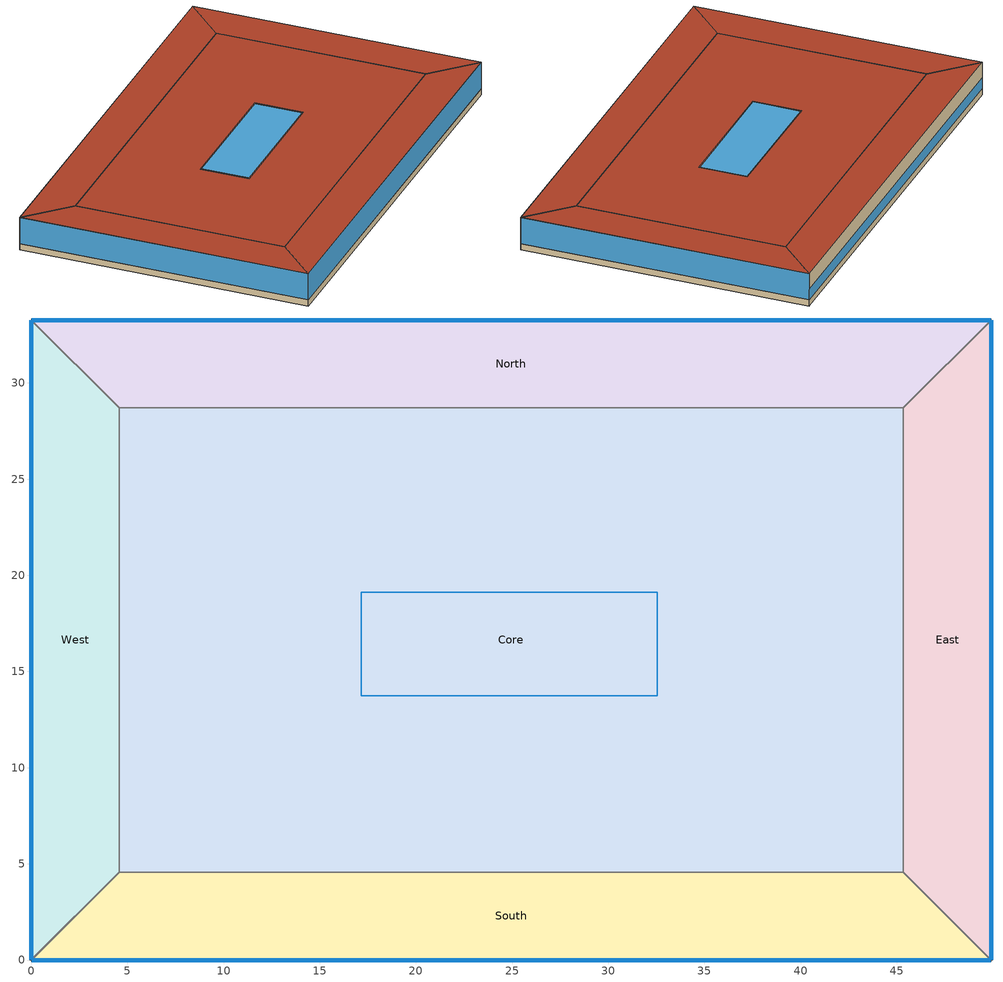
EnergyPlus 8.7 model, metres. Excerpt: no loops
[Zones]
Core
 floor adiabatic (Interior Floor): 45.34,28.7 45.34,4.57 4.57,4.57 4.57,28.7 z7.92
 wall to East (Typical Interior Wall): 45.34,4.57 45.34,28.7 z7.92:11.89
 wall to North (Typical Interior Wall): 45.34,28.7 4.57,28.7 z7.92:11.89
 wall to South (Typical Interior Wall): 4.57,4.57 45.34,4.57 z7.92:11.89
 wall to West (Typical Interior Wall): 4.57,28.7 4.57,4.57 z7.92:11.89
 roof outside (Typical IEAD Roof R-31.25): 32.66,13.61 32.66,19.24 17.03,19.24 17.03,13.61 z11.89; 45.34,4.57 45.34,28.7 4.57,28.7 4.57,4.57 z11.89
 skylight (U 0.48 SHGC 0.40 Dbl Ref-D Clr 6mm/13mm): 32.54,13.73 32.54,19.12 17.15,19.12 17.15,13.73 z11.89
East
 floor adiabatic (Interior Floor): 49.91,0 45.34,4.57 45.34,28.7 49.91,33.27 z7.92
 wall outside (Typical Insulated Exterior Mass Wall R-9.62): 49.91,0.02 49.91,33.26 z8.68:11.87; 49.91,0 49.91,33.27 z7.92:11.89
 wall to North (Typical Interior Wall): 49.91,33.27 45.34,28.7 z7.92:11.89
 wall to South (Typical Interior Wall): 45.34,4.57 49.91,0 z7.92:11.89
 window (U 0.42 SHGC 0.40 Dbl LoE (e2-.1) Tint 6mm/6mm Air): 49.91,0.03 49.91,33.25 z8.68:11.86
 roof outside (Typical IEAD Roof R-31.25): 49.91,0 49.91,33.27 45.34,28.7 45.34,4.57 z11.89
North
 floor adiabatic (Interior Floor): 49.91,33.27 45.34,28.7 4.57,28.7 0,33.27 z7.92
 wall outside (Typical Insulated Exterior Mass Wall R-9.62): 49.91,33.27 0,33.27 z7.92:11.89
 wall to West (Typical Interior Wall): 0,33.27 4.57,28.7 z7.92:11.89
 window (U 0.42 SHGC 0.40 Dbl LoE (e2-.1) Tint 6mm/6mm Air): 49.89,33.27 0.03,33.27 z8.68:9.99
 roof outside (Typical IEAD Roof R-31.25): 45.34,28.7 49.91,33.27 0,33.27 4.57,28.7 z11.89
South
 floor adiabatic (Interior Floor): 45.34,4.57 49.91,0 0,0 4.57,4.57 z7.92
 wall outside (Typical Insulated Exterior Mass Wall R-9.62): 0.01,0 49.9,0 z8.67:11.87; 0,0 49.91,0 z7.92:11.89
 wall to West (Typical Interior Wall): 4.57,4.57 0,0 z7.92:11.89
 window (U 0.42 SHGC 0.40 Dbl LoE (e2-.1) Tint 6mm/6mm Air): 0.03,0 49.89,0 z8.68:11.86
 roof outside (Typical IEAD Roof R-31.25): 49.91,0 45.34,4.57 4.57,4.57 0,0 z11.89
West
 floor adiabatic (Interior Floor): 0,33.27 4.57,28.7 4.57,4.57 0,0 z7.92
 wall outside (Typical Insulated Exterior Mass Wall R-9.62): 0,33.26 0,0.02 z8.68:11.87; 0,33.27 0,0 z7.92:11.89
 window (U 0.42 SHGC 0.40 Dbl LoE (e2-.1) Tint 6mm/6mm Air): 0,33.25 0,0.03 z8.68:11.86
 roof outside (Typical IEAD Roof R-31.25): 0,0 4.57,4.57 4.57,28.7 0,33.27 z11.89
[Building]
90.1-2013-MediumOffice-ASHRAE 169-2006-4A created: 2017-08-08 15:32:19 -0400: North Axis {deg}=0; Terrain=City; Loads Convergence Tolerance Value=0.04; Temperature Convergence Tolerance Value {deltaC}=0.2; Solar Distribution=FullInteriorAndExterior; Maximum Number of Warmup Days=25; Minimum Number of Warmup Days=6
[Site:Location]
New York Laguardia Arpt: Latitude {deg}=40.78; Longitude {deg}=-73.88; Time Zone {hr}=-5; Elevation {m}=3
[Site:GroundTemperature:BuildingSurface]
20.58, 20.52, 20.55, 20.59, 20.67, 22.89, 23.29, 23.4, 23.42, 21.21, 20.85, 20.69
[Site:WaterMainsTemperature]
Calculation Method=Correlation; Annual Average Outdoor Air Temperature {C}=13.15; Maximum Difference In Monthly Average Outdoor Air Temperatures {deltaC}=25.8
[SizingPeriod:DesignDay] Day of Month=21; Dry-Bulb Temperature Range Modifier Type=DefaultMultipliers; Rain Indicator=No; Snow Indicator=No; Daylight Saving Time Indicator=No
Name | Month | Day Type | Maximum Dry-Bulb Temperature {C} | Daily Dry-Bulb Temperature Range {deltaC} | Humidity Condition Type | Wetbulb or DewPoint at Maximum Dry-Bulb {C} | Barometric Pressure {Pa} | Wind Speed {m/s} | Wind Direction {deg} | Solar Model Indicator | ASHRAE Clear Sky Optical Depth for Beam Irradiance (taub) | ASHRAE Clear Sky Optical Depth for Diffuse Irradiance (taud) | Sky Clearness | Enthalpy at Maximum Dry-Bulb {J/kg}
Baltimore Blt Washngtn IntL Ann Clg .4% Condns DB=>MWB | 7 | SummerDesignDay | 34.4 | 10.4 | Wetbulb | 23.9 | 100786 | 4.6 | 280 | ASHRAETau | 0.552 | 1.769
Baltimore Blt Washngtn IntL Ann Htg 99.6% Condns DB | 1 | WinterDesignDay | -10.6 | 0 | Wetbulb | -10.6 | 100786 | 3.9 | 290 | ASHRAEClearSky |  |  | 0
New York Laguardia Arpt Ann Clg .4% Condns DB=>MWB | 7 | SummerDesignDay | 33.5 | 7.7 | Wetbulb | 23.5 | 101289 | 5.6 | 270 | ASHRAETau | 0.532 | 1.821
New York Laguardia Arpt Ann Clg .4% Condns DP=>MDB | 7 | SummerDesignDay | 27.2 | 7.7 | Dewpoint | 23.5 | 101289 | 5.6 | 270 | ASHRAETau | 0.532 | 1.821
New York Laguardia Arpt Ann Clg .4% Condns Enth=>MDB | 7 | SummerDesignDay | 30.8 | 7.7 | Enthalpy |  | 101289 | 5.6 | 270 | ASHRAETau | 0.532 | 1.821 |  | 76200
New York Laguardia Arpt Ann Clg .4% Condns WB=>MDB | 7 | SummerDesignDay | 30.7 | 7.7 | Wetbulb | 25.1 | 101289 | 5.6 | 270 | ASHRAETau | 0.532 | 1.821
New York Laguardia Arpt Ann Htg 99.6% Condns DB | 1 | WinterDesignDay | -10.8 | 0 | Wetbulb | -10.8 | 101289 | 7.5 | 320 | ASHRAEClearSky |  |  | 0
New York Laguardia Arpt Ann Htg Wind 99.6% Condns WS=>MCDB | 1 | WinterDesignDay | 0 | 0 | Wetbulb | 0 | 101289 | 14.4 | 320 | ASHRAEClearSky |  |  | 0
New York Laguardia Arpt Ann Hum_n 99.6% Condns DP=>MCDB | 1 | WinterDesignDay | -9.3 | 0 | Dewpoint | -20.1 | 101289 | 7.5 | 320 | ASHRAEClearSky |  |  | 0
[Material] Thermal Absorptance=0.9
Name | Roughness | Thickness {m} | Conductivity {W/m-K} | Density {kg/m3} | Specific Heat {J/kg-K} | Solar Absorptance | Visible Absorptance
1/2IN Gypsum | Smooth | 0.0127 | 0.16 | 784.9 | 830 | 0.4 | 0.4
1IN Stucco | Smooth | 0.0253 | 0.6918 | 1858 | 837 | 0.7 | 0.92
8IN CONCRETE HW RefBldg | Rough | 0.2032 | 1.311 | 2240 | 836.8 | 0.7 | 0.7
F16 Acoustic tile | MediumSmooth | 0.0191 | 0.06 | 368 | 590 | 0.3 | 0.3
G01 13mm gypsum board | Smooth | 0.0127 | 0.16 | 800 | 1090 | 0.7 | 0.5
M11 100mm lightweight concrete | MediumRough | 0.1016 | 0.53 | 1280 | 840 | 0.5 | 0.5
Metal Roof Surface | Smooth | 0.0008 | 45.28 | 7824 | 500 | 0.7 | 0.7
Roof Membrane | VeryRough | 0.0095 | 0.16 | 1121.29 | 1460 | 0.77 | 0.7
[Material:AirGap]
F05 Ceiling air space resistance: Thermal Resistance {m2-K/W}=0.18
[Material:NoMass] Roughness=Smooth; Thermal Absorptance=0.9; Solar Absorptance=0.7; Visible Absorptance=0.7
Name | Thermal Resistance {m2-K/W}
Typical Insulation R-30.13 | 5.30668
Typical Insulation R-7.23 | 1.27273
[WindowMaterial:Gas] Gas Type=Air
Name | Thickness {m}
AIR 13MM | 0.0127
AIR 6MM | 0.0063
[WindowMaterial:Glazing] Optical Data Type=SpectralAverage; Thickness {m}=0.006; Infrared Transmittance at Normal Incidence=0; Front Side Infrared Hemispherical Emissivity=0.84; Conductivity {W/m-K}=0.9; Dirt Correction Factor for Solar and Visible Transmittance=1; Solar Diffusing=No
Name | Solar Transmittance at Normal Incidence | Front Side Solar Reflectance at Normal Incidence | Back Side Solar Reflectance at Normal Incidence | Visible Transmittance at Normal Incidence | Front Side Visible Reflectance at Normal Incidence | Back Side Visible Reflectance at Normal Incidence | Back Side Infrared Hemispherical Emissivity
CLEAR 6MM | 0.775 | 0.071 | 0.071 | 0.881 | 0.08 | 0.08 | 0.84
LoE TINT 6MM | 0.36 | 0.093 | 0.2 | 0.5 | 0.035 | 0.054 | 0.1
REF D CLEAR 6MM | 0.429 | 0.308 | 0.379 | 0.334 | 0.453 | 0.505 | 0.82
[Construction]
Interior Floor: F16 Acoustic tile, F05 Ceiling air space resistance, M11 100mm lightweight concrete
Typical IEAD Roof R-31.25: Roof Membrane, Typical Insulation R-30.13, Metal Roof Surface
Typical Insulated Exterior Mass Wall R-9.62: 1IN Stucco, 8IN CONCRETE HW RefBldg, Typical Insulation R-7.23, 1/2IN Gypsum
Typical Interior Wall: G01 13mm gypsum board, G01 13mm gypsum board
U 0.42 SHGC 0.40 Dbl LoE (e2-.1) Tint 6mm/6mm Air: LoE TINT 6MM, AIR 6MM, CLEAR 6MM
U 0.48 SHGC 0.40 Dbl Ref-D Clr 6mm/13mm: REF D CLEAR 6MM, AIR 13MM, CLEAR 6MM
[Zone]
Core; East; North; South; West
[Lights] Schedule=Office Bldg Light; Design Level Calculation Method=Watts/Area; Watts per Zone Floor Area {W/m2}=9.68752
Name | Zone or ZoneList
Core Lights | Core
East Lights | East
North Lights | North
South Lights | South
West Lights | West
[Daylighting:Controls] Lighting Control Type=ContinuousOff; Minimum Input Power Fraction for Continuous or ContinuousOff Dimming Control=0.3; Minimum Light Output Fraction for Continuous or ContinuousOff Dimming Control=0.2; Glare Calculation Azimuth Angle of View Direction Clockwise from Zone y-Axis {deg}=-0; Fraction of Zone Controlled by Reference Point 1=1; Illuminance Setpoint at Reference Point 1 {lux}=484.376
Name | Zone | Glare Calculation Daylighting Reference Point | Daylighting Reference Point Name 1
{15054039-bac5-4897-bd3b-74854239ad80} | Core | Core daylighting control east | Core daylighting control east
{76885791-d179-49dd-8efd-56af00ee1153} | East | Perimeter_East daylighting control | Perimeter_East daylighting control
{aaef9540-3d20-453b-b8d3-0d87172c270c} | North | Perimeter_North daylighting control | Perimeter_North daylighting control
{c5bfb88c-2086-4ba9-944d-c6ae5fa916dd} | South | Perimeter_South daylighting control | Perimeter_South daylighting control
{a974146b-46ab-4166-b561-55027a3b9ec7} | West | Perimeter_West daylighting control | Perimeter_West daylighting control
[AvailabilityManager:Scheduled] Schedule=Always On Discrete
VAV with Reheat Core Availability Manager; Air Loop HVAC Outdoor Air System 5 Availability Manager; VAV with Reheat East Availability Manager; Air Loop HVAC Outdoor Air System 2 Availability Manager; VAV with Reheat North Availability Manager; Air Loop HVAC Outdoor Air System 4 Availability Manager; VAV with Reheat South Availability Manager; Air Loop HVAC Outdoor Air System 1 Availability Manager; VAV with Reheat West Availability Manager; Air Loop HVAC Outdoor Air System 3 Availability Manager
[Exterior:Lights] Control Option=AstronomicalClock
Name | Schedule | Design Level {W}
NonDimming Exterior Lights Def | OfficeMedium Exterior_lighting_schedule_a | 623.03
Occ Sensing Exterior Lights Def | OfficeMedium Exterior_lighting_schedule_b | 7476.45
[Schedule:Day:Interval]
Office Bldg Light Rule 1 Day Schedule: No, 24:00, 0.05
Office Bldg Light Default Schedule: No, 05:00, 0.05, 07:00, 0.1, 08:00, 0.3, 17:00, 0.9, 18:00, 0.7, 20:00, 0.5, 22:00, 0.3, 23:00, 0.1, 24:00, 0.05
Office Bldg Light Rule 2 Day Schedule: No, 06:00, 0.05, 08:00, 0.1, 14:00, 0.5, 17:00, 0.15, 24:00, 0.05
Office Bldg Light Summer Design Day: No, 24:00, 1
Office Bldg Light Winter Design Day: No, 24:00, 0
OfficeMedium Exterior_lighting_schedule_a Default; OfficeMedium Exterior_lighting_schedule_a Summer Design Day; OfficeMedium Exterior_lighting_schedule_a Winter Design Day: No, 06:00, 0, 24:00, 1
OfficeMedium Exterior_lighting_schedule_b Default; OfficeMedium Exterior_lighting_schedule_b Summer Design Day; OfficeMedium Exterior_lighting_schedule_b Winter Design Day: No, 06:00, 0.7, 24:00, 1
[Schedule:Week:Daily]
Schedule:Week:Daily {89b71ef4-1959-4413-8ee5-82d508d05fda}: Office Bldg Light Rule 1 Day Schedule, Office Bldg Light Default Schedule, Office Bldg Light Default Schedule, Office Bldg Light Default Schedule, Office Bldg Light Default Schedule, Office Bldg Light Default Schedule, Office Bldg Light Rule 2 Day Schedule, Office Bldg Light Default Schedule, Office Bldg Light Summer Design Day, Office Bldg Light Winter Design Day, Office Bldg Light Default Schedule, Office Bldg Light Default Schedule
Schedule:Week:Daily {ffca05e2-4d5a-4a6b-adf9-cafd8c73fcb5}: OfficeMedium Exterior_lighting_schedule_a Default, OfficeMedium Exterior_lighting_schedule_a Default, OfficeMedium Exterior_lighting_schedule_a Default, OfficeMedium Exterior_lighting_schedule_a Default, OfficeMedium Exterior_lighting_schedule_a Default, OfficeMedium Exterior_lighting_schedule_a Default, OfficeMedium Exterior_lighting_schedule_a Default, OfficeMedium Exterior_lighting_schedule_a Default, OfficeMedium Exterior_lighting_schedule_a Summer Design Day, OfficeMedium Exterior_lighting_schedule_a Winter Design Day, OfficeMedium Exterior_lighting_schedule_a Default, OfficeMedium Exterior_lighting_schedule_a Default
Schedule:Week:Daily {472093b2-859b-4591-b943-95dc7f0dae05}: OfficeMedium Exterior_lighting_schedule_b Default, OfficeMedium Exterior_lighting_schedule_b Default, OfficeMedium Exterior_lighting_schedule_b Default, OfficeMedium Exterior_lighting_schedule_b Default, OfficeMedium Exterior_lighting_schedule_b Default, OfficeMedium Exterior_lighting_schedule_b Default, OfficeMedium Exterior_lighting_schedule_b Default, OfficeMedium Exterior_lighting_schedule_b Default, OfficeMedium Exterior_lighting_schedule_b Summer Design Day, OfficeMedium Exterior_lighting_schedule_b Winter Design Day, OfficeMedium Exterior_lighting_schedule_b Default, OfficeMedium Exterior_lighting_schedule_b Default
[Schedule:Year]
Office Bldg Light: Schedule:Week:Daily {89b71ef4-1959-4413-8ee5-82d508d05fda}, 1, 1, 12, 31
OfficeMedium Exterior_lighting_schedule_a: Schedule:Week:Daily {ffca05e2-4d5a-4a6b-adf9-cafd8c73fcb5}, 1, 1, 12, 31
OfficeMedium Exterior_lighting_schedule_b: Schedule:Week:Daily {472093b2-859b-4591-b943-95dc7f0dae05}, 1, 1, 12, 31
[Schedule:Constant]
Always On Discrete: Hourly Value=1
